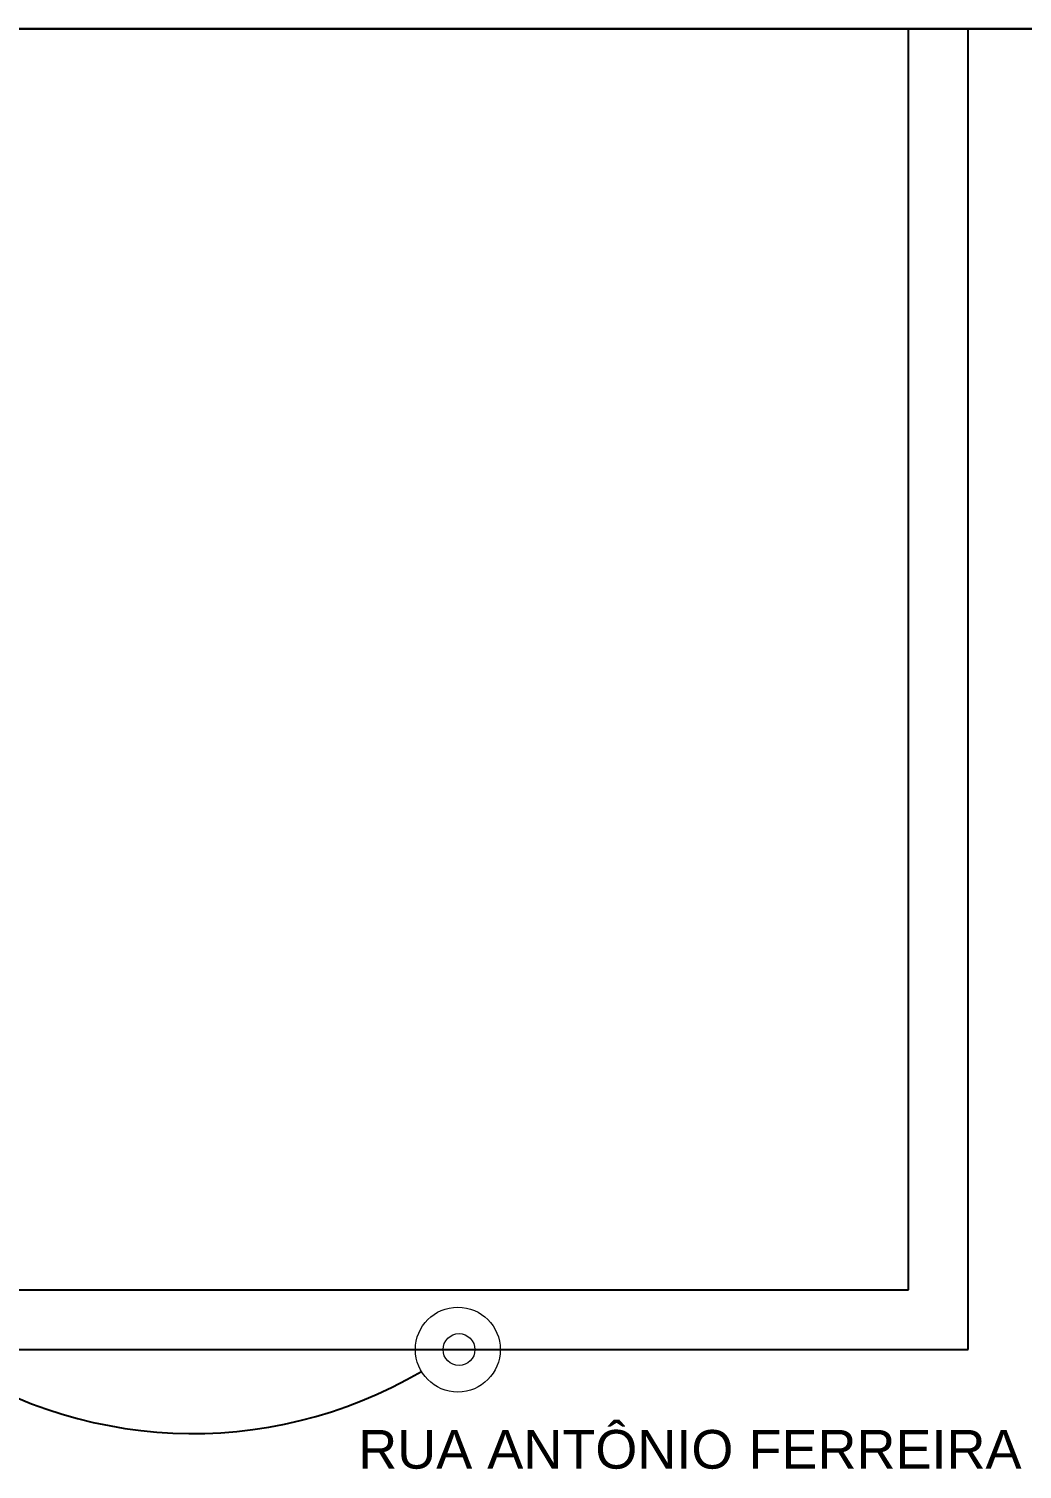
# Model space of a CAD drawing. Header units: millimetres. Extents: x 32721 to 70403, y 1490 to 13922.
# Drawn here: x 50907 to 51279, y 4673 to 5211 of the extents above; entities that cross this region are included whole.
import ezdxf

# ---------------------------------------------------------------- set-up
doc = ezdxf.new("R2010")
doc.units = ezdxf.units.MM
for name, color, linetype, lineweight in [('EJEL05130C', 130, 'Continuous', 30), ('EJELFORMATO', 170, 'Continuous', 25), ('HACHURA', 1, 'Continuous', 5)]:
    doc.layers.add(name, color=color, linetype=linetype, lineweight=lineweight)
doc.styles.add('COTAS', font='arial.ttf', dxfattribs={"height": 12})

msp = doc.modelspace()

# ---------------------------------------------------------------- linework, layer by layer
msp.add_arc((50968.49, 4854.78), 168.88, 234.4633, 300.3982)
at = {"layer": 'EJEL05130C'}
msp.add_line((50479.39, 5211.36), (52048.78, 5211.36), dxfattribs=at)
at = {"layer": 'EJELFORMATO', "color": 7}
for p, q in [((51236.07, 4739.69), (51236.07, 5211.36)), ((51258.46, 4717.3), (51258.46, 5211.36)), ((50479.39, 4739.69), (51236.07, 4739.69)), ((50479.39, 4717.3), (51258.46, 4717.3)), ((50479.39, 4717.3), (51258.46, 4717.3))]:
    msp.add_line(p, q, dxfattribs=at)
at = {"layer": 'HACHURA'}
for centre, radius in [((51067.55, 4717.3), 15.87), ((51067.99, 4717.3), 5.96)]:
    msp.add_circle(centre, radius, dxfattribs=at)

# ---------------------------------------------------------------- texts
at = {"layer": 'EJELFORMATO', "color": 7, "style": 'COTAS'}
msp.add_text('RUA ANTÔNIO FERREIRA GOMES', height=14.4641, dxfattribs=at).set_placement((51030.29, 4672.76))

doc.saveas('drawing.dxf')
